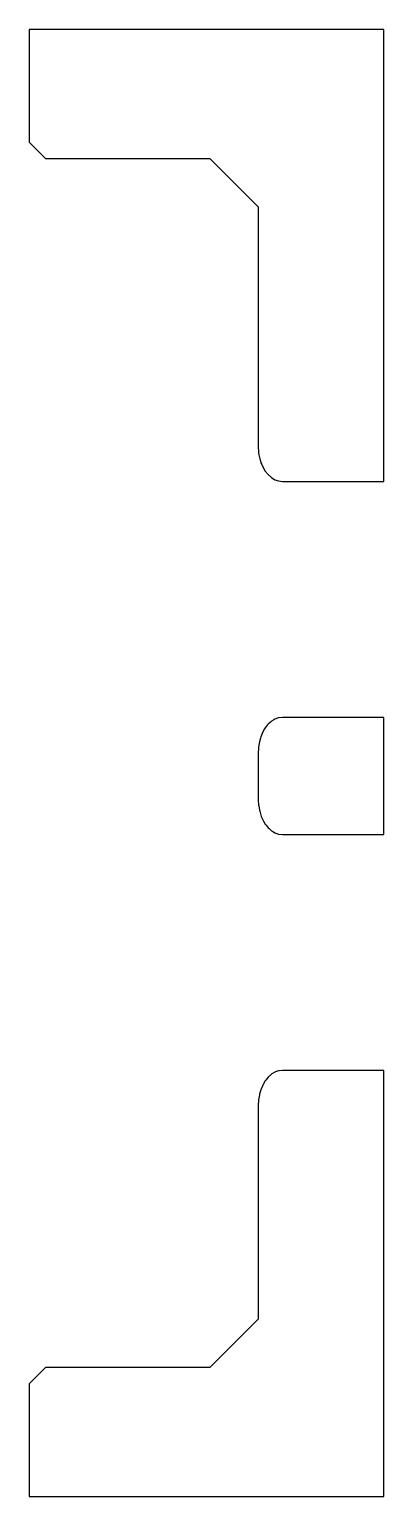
# Model space of a CAD drawing. Header units: metres. Extents: x 0 to 47.5, y 0 to 45.5.
# Drawn here: x 0 to 11, y 0 to 45.5 of the extents above.
import ezdxf

# ---------------------------------------------------------------- set-up
doc = ezdxf.new("R2010")
doc.units = ezdxf.units.M

msp = doc.modelspace()

# ---------------------------------------------------------------- linework, layer by layer
for p, q in [((11, 45.5), (0, 45.5)), ((0, 45.5), (0, 42)), ((11, 31.4815), (11, 45.5)), ((0, 42), (0.5, 41.5)), ((0.5, 41.5), (5.60409, 41.5)), ((5.60409, 41.5), (7.10409, 40)), ((7.10409, 40), (7.10409, 32.5319)), ((7.10409, 32.5319), (7.10975, 32.4351)), ((7.10975, 32.4351), (7.11332, 32.3742)), ((7.11332, 32.3742), (7.12559, 32.3055)), ((7.12559, 32.3055), (7.14079, 32.2204)), ((7.14079, 32.2204), (7.15308, 32.1805)), ((7.15308, 32.1805), (7.18583, 32.0742)), ((7.18583, 32.0742), (7.19165, 32.0614)), ((7.19165, 32.0614), (7.21895, 32.0015)), ((7.21895, 32.0015), (7.24732, 31.9338)), ((7.24732, 31.9338), (7.24751, 31.9335)), ((7.24751, 31.9335), (7.32376, 31.8029)), ((7.32376, 31.8029), (7.41325, 31.691)), ((7.41325, 31.691), (7.51359, 31.6011)), ((7.51359, 31.6011), (7.51519, 31.6001)), ((7.51519, 31.6001), (7.62232, 31.5352)), ((7.62232, 31.5352), (7.62427, 31.5345)), ((7.62427, 31.5345), (7.73676, 31.495)), ((7.73676, 31.495), (7.85409, 31.4815)), ((7.85409, 31.4815), (11, 31.4815)), ((7.70393, 24.1406), (7.62232, 24.1119)), ((7.73676, 24.1521), (7.70393, 24.1406)), ((7.85409, 24.1656), (7.73676, 24.1521)), ((11, 24.1656), (7.85409, 24.1656)), ((11, 20.5315), (11, 24.1656)), ((7.22862, 23.6686), (7.18583, 23.5664)), ((7.24732, 23.7133), (7.22862, 23.6686)), ((7.30089, 23.805), (7.24732, 23.7133)), ((7.32376, 23.8442), (7.30089, 23.805)), ((7.38686, 23.9231), (7.32376, 23.8442)), ((7.41325, 23.956), (7.38686, 23.9231)), ((7.48436, 24.0198), (7.41325, 23.956)), ((7.51359, 24.046), (7.48436, 24.0198)), ((7.59094, 24.0929), (7.51359, 24.046)), ((7.62232, 24.1119), (7.59094, 24.0929)), ((7.11332, 23.2399), (7.11035, 23.1847)), ((7.13212, 23.3545), (7.11332, 23.2399)), ((7.14079, 23.4073), (7.13212, 23.3545)), ((7.17188, 23.5172), (7.14079, 23.4073)), ((7.18583, 23.5664), (7.17188, 23.5172)), ((7.11035, 23.1847), (7.10409, 23.0682)), ((7.10409, 23.0682), (7.10409, 21.6288)), ((7.10409, 21.6288), (7.10603, 21.5927)), ((7.10603, 21.5927), (7.11332, 21.4572)), ((7.11332, 21.4572), (7.11945, 21.4198)), ((7.11945, 21.4198), (7.14079, 21.2897)), ((7.14079, 21.2897), (7.15139, 21.2523)), ((7.15139, 21.2523), (7.18583, 21.1306)), ((7.18583, 21.1306), (7.20101, 21.0944)), ((7.20101, 21.0944), (7.24732, 20.9838)), ((7.24732, 20.9838), (7.267, 20.9501)), ((7.267, 20.9501), (7.32376, 20.8529)), ((7.32376, 20.8529), (7.34762, 20.8231)), ((7.34762, 20.8231), (7.41325, 20.741)), ((7.41325, 20.741), (7.44079, 20.7164)), ((7.44079, 20.7164), (7.51359, 20.6511)), ((7.51359, 20.6511), (7.5441, 20.6326)), ((7.5441, 20.6326), (7.62232, 20.5852)), ((7.62232, 20.5852), (7.65493, 20.5737)), ((7.65493, 20.5737), (7.73676, 20.545)), ((7.73676, 20.545), (7.85409, 20.5315)), ((7.85409, 20.5315), (11, 20.5315)), ((7.73676, 13.2021), (7.6423, 13.1689)), ((7.75755, 13.2045), (7.73676, 13.2021)), ((7.85409, 13.2156), (7.75755, 13.2045)), ((11, 13.2156), (7.85409, 13.2156)), ((11, 0), (11, 13.2156)), ((7.24732, 12.7633), (7.19418, 12.6364)), ((7.25851, 12.7824), (7.24732, 12.7633)), ((7.32376, 12.8942), (7.25851, 12.7824)), ((7.3377, 12.9116), (7.32376, 12.8942)), ((7.41325, 13.006), (7.3377, 12.9116)), ((7.51359, 13.096), (7.41325, 13.006)), ((7.53208, 13.1072), (7.51359, 13.096)), ((7.62232, 13.1619), (7.53208, 13.1072)), ((7.6423, 13.1689), (7.62232, 13.1619)), ((7.11332, 12.2899), (7.105, 12.1353)), ((7.11639, 12.3086), (7.11332, 12.2899)), ((7.14079, 12.4574), (7.11639, 12.3086)), ((7.14638, 12.4771), (7.14079, 12.4574)), ((7.18583, 12.6164), (7.14638, 12.4771)), ((7.19418, 12.6364), (7.18583, 12.6164)), ((7.105, 12.1353), (7.10409, 12.1182)), ((7.10409, 12.1182), (7.10409, 5.5)), ((7.10409, 5.5), (5.60409, 4)), ((0.5, 4), (0, 3.5)), ((5.60409, 4), (0.5, 4)), ((0, 3.5), (0, 0)), ((0, 0), (11, 0))]:
    msp.add_line(p, q)

doc.saveas('drawing.dxf')
